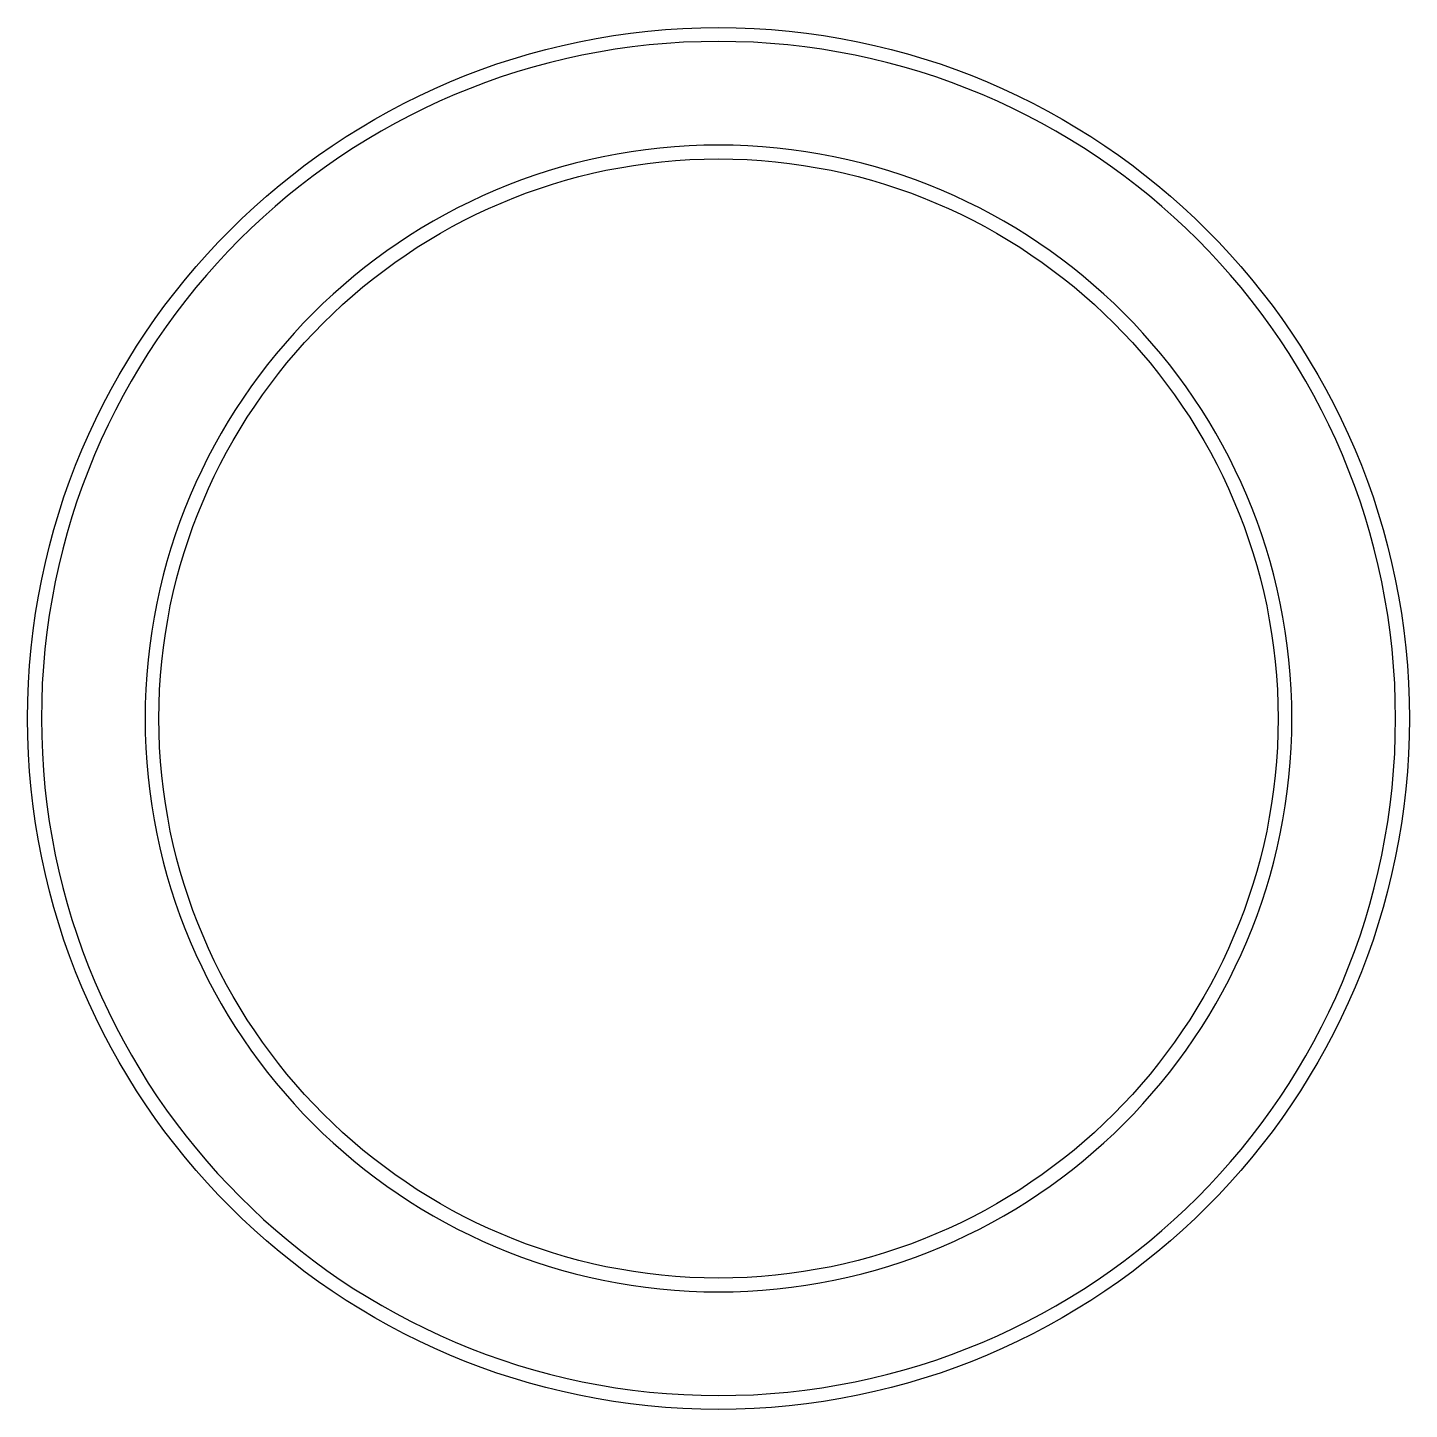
# Model space of a CAD drawing. Extents: x 8.5 to 94, y 5.4 to 90.9.
import ezdxf

# ---------------------------------------------------------------- set-up
doc = ezdxf.new("R2010")
doc.units = 0
doc.layers.add('Layer_1', color=7, linetype='CONTINUOUS')

msp = doc.modelspace()

# ---------------------------------------------------------------- linework, layer by layer
at = {"layer": 'Layer_1', "color": 7}
for points in [[(51.254637, 83.619609)], [(51.254637, 13.508476)], [(51.254643, 5.385827)]]:
    msp.add_lwpolyline(points, close=True, dxfattribs=at)
for points in [[(8.503937, 48.136564), (8.503937, 71.734932), (27.656254, 90.887244), (51.254643, 90.887244)], [(51.254643, 90.887244), (74.853031, 90.887244), (94.005343, 71.734932), (94.005343, 48.136564)], [(51.254643, 90.03223), (28.083764, 90.03223), (9.358957, 71.307411), (9.358957, 48.136564)], [(93.150332, 48.136564), (93.150332, 71.307411), (74.425521, 90.03223), (51.254643, 90.03223)], [(51.254637, 83.619609), (31.674813, 83.619609), (15.77156, 67.71634), (15.77156, 48.136564)], [(86.73772, 48.136564), (86.73772, 67.71634), (70.834456, 83.619609), (51.254637, 83.619609)], [(16.626574, 48.136564), (16.626574, 67.203326), (32.187821, 82.764595), (51.254637, 82.764595)], [(51.254637, 82.764595), (70.32145, 82.764595), (85.882703, 67.203326), (85.882703, 48.136564)], [(51.254643, 5.385827), (27.656254, 5.385827), (8.503937, 24.538167), (8.503937, 48.136564)], [(9.358957, 48.136564), (9.358957, 25.051181), (28.169259, 6.240841), (51.254643, 6.240841)], [(15.77156, 48.136564), (15.77156, 28.556731), (31.674813, 12.653461), (51.254637, 12.653461)], [(51.254637, 13.508476), (32.187821, 13.508476), (16.626574, 29.069717), (16.626574, 48.136564)], [(51.254637, 12.653461), (70.834456, 12.653461), (86.73772, 28.556731), (86.73772, 48.136564)], [(85.882703, 48.136564), (85.882703, 29.069717), (70.32145, 13.508476), (51.254637, 13.508476)], [(51.254643, 6.240841), (74.425521, 6.240841), (93.150332, 24.96566), (93.150332, 48.136564)], [(94.005343, 48.136564), (94.005343, 24.538167), (74.853031, 5.385827), (51.254643, 5.385827)]]:
    msp.add_open_spline(points, degree=3, dxfattribs=at)

doc.saveas('drawing.dxf')
